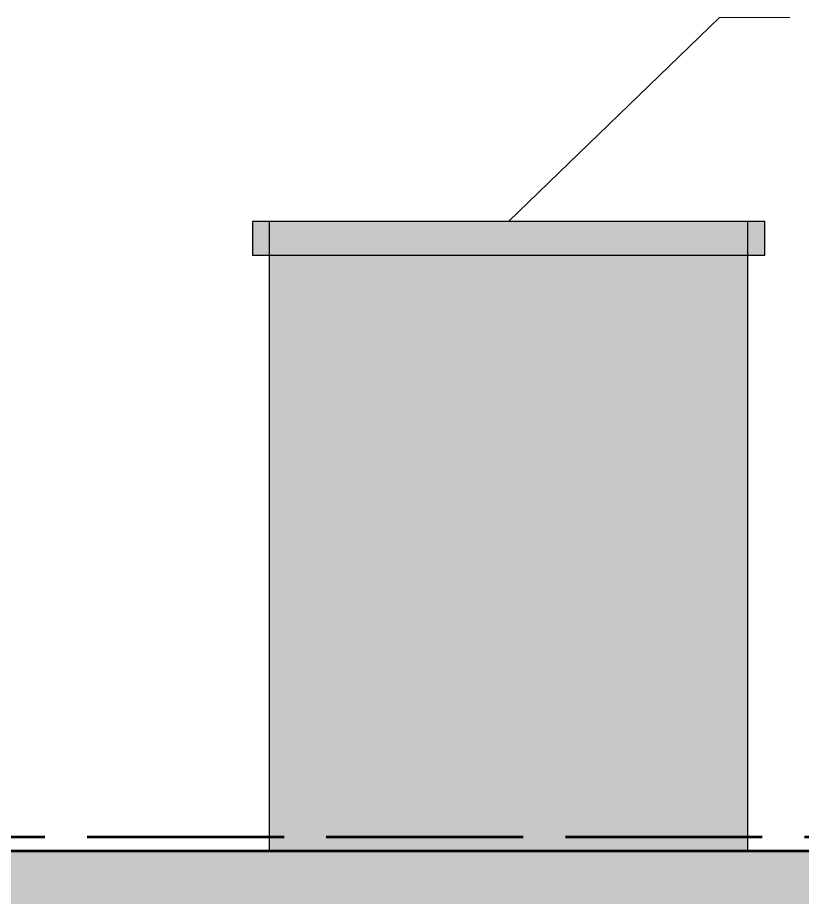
# Model space of a CAD drawing. Header units: millimetres. Extents: x -1812 to 15462, y -2698 to 2752.
# Drawn here: x 7437 to 8421, y 1152 to 2256 of the extents above; entities that cross this region are included whole.
import ezdxf

# ---------------------------------------------------------------- set-up
doc = ezdxf.new("R2010")
doc.units = ezdxf.units.MM
doc.linetypes.add('DASH_247_53', pattern=[299.861111, 246.944444, -52.916667])
for name, color, linetype in [('GEOFAB', 5, 'Continuous'), ('LEADERS', 7, 'Continuous'), ('MANHOLES', 7, 'Continuous'), ('MODULE_ART', 7, 'Continuous'), ('TANK', 7, 'Continuous')]:
    doc.layers.add(name, color=color, linetype=linetype)

# ---------------------------------------------------------------- blocks, each defined once
blk = doc.blocks.new('atlancube_face')
at = {"true_color": 0x000000}
blk.add_solid([(-1.8, -1.8), (1151.8, -1.8), (-1.8, 781.8), (1151.8, 781.8)], dxfattribs=at)

msp = doc.modelspace()

# ---------------------------------------------------------------- linework, layer by layer
at = {"layer": 'GEOFAB', "color": 5, "linetype": 'DASH_247_53', "lineweight": 53}
msp.add_lwpolyline([(-17.6, -17.6), (14967.6, -17.6), (14967.6, 1227.6), (-17.6, 1227.6)], close=True, dxfattribs=at)
at = {"layer": 'LEADERS', "lineweight": 18}
for p, q in [((8317.1, 2255.8), (8052.5, 2000)), ((8405.3, 2255.8), (8317.1, 2255.8))]:
    msp.add_line(p, q, dxfattribs=at)
at = {"layer": 'MANHOLES', "lineweight": 30}
for points in [[(7731.3, 1957.7), (8373.7, 1957.7), (8373.7, 2000), (7731.3, 2000)], [(7731.3, 1957.7), (8373.7, 1957.7), (8373.7, 2000), (7731.3, 2000)], [(7752.5, 1210), (8352.5, 1210), (8352.5, 2000), (7752.5, 2000)], [(7752.5, 1210), (8352.5, 1210), (8352.5, 2000), (7752.5, 2000)]]:
    msp.add_lwpolyline(points, close=True, dxfattribs=at)
at = {"layer": 'MANHOLES', "true_color": 0x737373}
msp.add_solid([(7731.3, 1957.7), (8373.7, 1957.7), (7731.3, 2000), (8373.7, 2000)], dxfattribs=at)
msp.add_solid([(7731.3, 1957.7), (8373.7, 1957.7), (7731.3, 2000), (8373.7, 2000)], dxfattribs=at)
at = {"layer": 'MANHOLES', "true_color": 0xb8b8b8}
msp.add_solid([(7752.5, 1210), (8352.5, 1210), (7752.5, 2000), (8352.5, 2000)], dxfattribs=at)
msp.add_solid([(7752.5, 1210), (8352.5, 1210), (7752.5, 2000), (8352.5, 2000)], dxfattribs=at)
at = {"layer": 'TANK', "lineweight": 53}
msp.add_lwpolyline([(0, 0), (14950, 0), (14950, 1210), (0, 1210)], close=True, dxfattribs=at)

# ---------------------------------------------------------------- block references
at = {"layer": 'MODULE_ART', "yscale": 0.5512820512820513}
for p in [(6900, 780), (8050, 780)]:
    msp.add_blockref('atlancube_face', p, dxfattribs=at)

doc.saveas('drawing.dxf')
